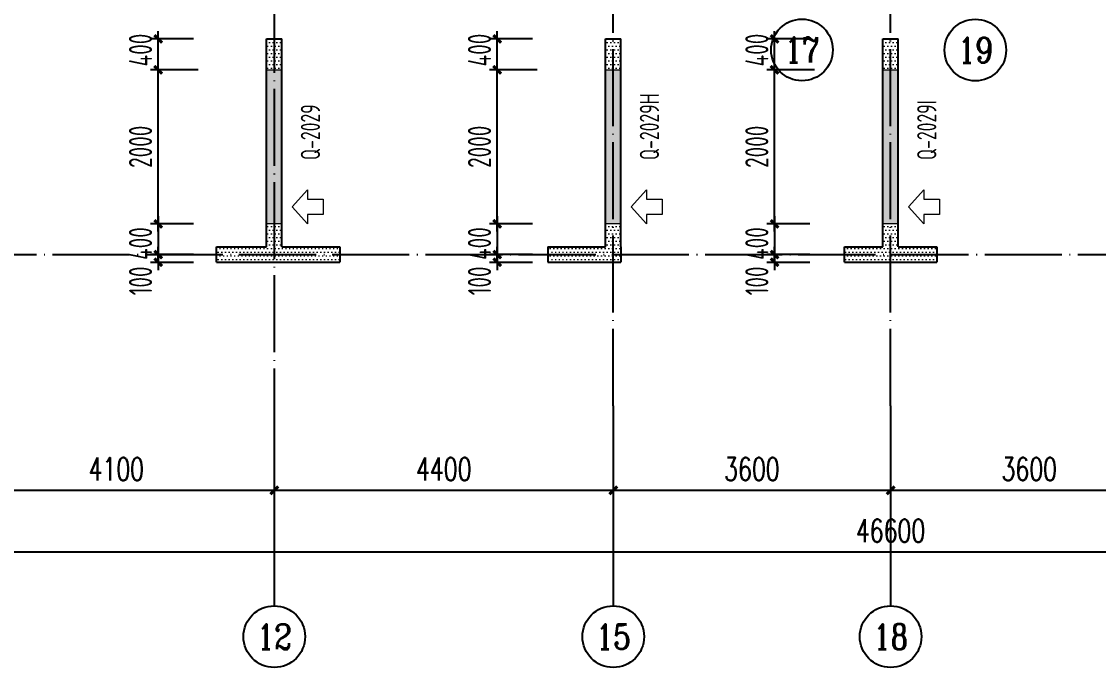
# Model space of a CAD drawing. Extents: x -85320 to 1679916, y -1321939 to 627.
# Drawn here: x 1120839 to 1134817, y -780669 to -772283 of the extents above; entities that cross this region are included whole.
import ezdxf
from ezdxf.enums import TextEntityAlignment as Align

# ---------------------------------------------------------------- set-up
doc = ezdxf.new("R2010")
doc.units = 0
doc.header["$LTSCALE"] = 1000
doc.linetypes.add('DOTE', pattern=[2.42, 2, -0.2, 0.02, -0.2])
for name, color, linetype in [('AXIS', 3, 'Continuous'), ('AXIS_TEXT', 7, 'Continuous'), ('DOTE', 1, 'DOTE'), ('G-06墙-01砼墙', 50, 'Continuous')]:
    doc.layers.add(name, color=color, linetype=linetype)
for name, color, linetype, lineweight in [('DIM', 3, 'Continuous', 0), ('WCOL', 7, 'Continuous', 0), ('WCOL_DE_DIM', 3, 'Continuous', 0), ('WCOL_HATCH', 251, 'Continuous', 0), ('预制墙标注', 2, 'Continuous', 18)]:
    doc.layers.add(name, color=color, linetype=linetype, lineweight=lineweight)
doc.styles.add('_TCH_AXIS', font='COMPLEX', dxfattribs={"bigfont": 'GBCBIG'})
doc.styles.add('_TCH_DIM_T3', font='SIMPLEX', dxfattribs={"width": 0.705882, "bigfont": 'GBCBIG'})
doc.styles.add('COMPLEX', font='COMPLEX')
doc.styles.add('TSSD_Rein', font='Tssdeng.shx', dxfattribs={"width": 0.7, "bigfont": 'hztxt.shx'})
doc.styles.add('样式 1', font='yjkeng.shx', dxfattribs={"width": 0.7, "bigfont": 'yjkchn.shx'})
doc.dimstyles.new('_TCH_ARCH&&100', dxfattribs={"dimtxt": 297.5, "dimasz": 100, "dimexe": 250, "dimexo": 300, "dimgap": 126.25, "dimtad": 1, "dimdec": 0, "dimzin": 0, "dimdsep": 46, "dimtxsty": '_TCH_DIM_T3', "dimblk": 'ARCHTICK', "dimcen": 0.09, "dimclrt": 7, "dimazin": 2, "dimtfac": 1, "dimtdec": 0, "dimtix": 1, "dimtmove": 2, "dimatfit": 3, "dimfxl": 1, "dimtolj": 1, "dimtzin": 0, "dimarcsym": 0})
doc.dimstyles.new('TSSD_100_100$0', dxfattribs={"dimtxt": 300, "dimasz": 100, "dimexe": 100, "dimexo": 250, "dimgap": 80, "dimtad": 1, "dimdec": 0, "dimzin": 0, "dimdsep": 46, "dimtxsty": 'TSSD_Rein', "dimblk": 'ARCHTICK', "dimcen": 0, "dimdle": 100, "dimclrt": 7, "dimadec": 0, "dimazin": 0, "dimtfac": 1, "dimtdec": 0, "dimtix": 1, "dimtmove": 2, "dimatfit": 3, "dimldrblk": '_TSDBK', "dimfxl": 1, "dimtolj": 1, "dimtzin": 0, "dimarcsym": 0})
pattern_1 = [(0, (-5587162.457, -547627.714), (23.8125, 47.625), [0, -47.625])]
pattern_2 = [(0, (-5587162.457, -546527.714), (23.8125, 47.625), [0, -47.625])]

# ---------------------------------------------------------------- blocks, each defined once
blk = doc.blocks.new('_ArchTick')
at = {"color": 0, "linetype": 'ByBlock', "const_width": 0.4}
blk.add_lwpolyline([(-0.5, -0.5), (0.5, 0.5)], dxfattribs=at)
blk = doc.blocks.new('*D7')
at = {"layer": 'AXIS', "color": 0, "lineweight": -2, "transparency": 16777216}
for p, q in [((1474030, -350498), (1474030, -351546)), ((1478130, -350498), (1478130, -351546)), ((1474030, -351296), (1478130, -351296))]:
    blk.add_line(p, q, dxfattribs=at)
at = {"layer": 'Defpoints', "color": 0, "transparency": 16777216}
for p in [(1474030, -350198), (1478130, -350198), (1478130, -351296)]:
    blk.add_point(p, dxfattribs=at)
at = {"layer": 'AXIS', "color": 0, "lineweight": -2, "transparency": 16777216, "xscale": 100, "yscale": 100, "zscale": 100, "rotation": 180}
blk.add_blockref('_ArchTick', (1474030, -351296), dxfattribs=at)
at = {"layer": 'AXIS', "color": 0, "lineweight": -2, "transparency": 16777216, "xscale": 100, "yscale": 100, "zscale": 100}
blk.add_blockref('_ArchTick', (1478130, -351296), dxfattribs=at)
at = {"layer": 'AXIS', "color": 7, "transparency": 16777216, "insert": (1476080, -351021), "char_height": 297.5, "attachment_point": 5, "style": '_TCH_DIM_T3'}
blk.add_mtext('\\A1;4100', dxfattribs=at)
blk = doc.blocks.new('*D8')
at = {"layer": 'AXIS', "color": 0, "lineweight": -2, "transparency": 16777216}
for p, q in [((1478130, -350498), (1478130, -351546)), ((1482530, -350498), (1482530, -351546)), ((1478130, -351296), (1482530, -351296))]:
    blk.add_line(p, q, dxfattribs=at)
at = {"layer": 'Defpoints', "color": 0, "transparency": 16777216}
for p in [(1478130, -350198), (1482530, -350198), (1482530, -351296)]:
    blk.add_point(p, dxfattribs=at)
at = {"layer": 'AXIS', "color": 0, "lineweight": -2, "transparency": 16777216, "xscale": 100, "yscale": 100, "zscale": 100, "rotation": 180}
blk.add_blockref('_ArchTick', (1478130, -351296), dxfattribs=at)
at = {"layer": 'AXIS', "color": 0, "lineweight": -2, "transparency": 16777216, "xscale": 100, "yscale": 100, "zscale": 100}
blk.add_blockref('_ArchTick', (1482530, -351296), dxfattribs=at)
at = {"layer": 'AXIS', "color": 7, "transparency": 16777216, "insert": (1480330, -351021), "char_height": 297.5, "attachment_point": 5, "style": '_TCH_DIM_T3'}
blk.add_mtext('\\A1;4400', dxfattribs=at)
blk = doc.blocks.new('*D9')
at = {"layer": 'AXIS', "color": 0, "lineweight": -2, "transparency": 16777216}
for p, q in [((1482530, -350498), (1482530, -351546)), ((1486130, -350498), (1486130, -351546)), ((1482530, -351296), (1486130, -351296))]:
    blk.add_line(p, q, dxfattribs=at)
at = {"layer": 'Defpoints', "color": 0, "transparency": 16777216}
for p in [(1482530, -350198), (1486130, -350198), (1486130, -351296)]:
    blk.add_point(p, dxfattribs=at)
at = {"layer": 'AXIS', "color": 0, "lineweight": -2, "transparency": 16777216, "xscale": 100, "yscale": 100, "zscale": 100, "rotation": 180}
blk.add_blockref('_ArchTick', (1482530, -351296), dxfattribs=at)
at = {"layer": 'AXIS', "color": 0, "lineweight": -2, "transparency": 16777216, "xscale": 100, "yscale": 100, "zscale": 100}
blk.add_blockref('_ArchTick', (1486130, -351296), dxfattribs=at)
at = {"layer": 'AXIS', "color": 7, "transparency": 16777216, "insert": (1484330, -351021), "char_height": 297.5, "attachment_point": 5, "style": '_TCH_DIM_T3'}
blk.add_mtext('\\A1;3600', dxfattribs=at)
blk = doc.blocks.new('*D10')
at = {"layer": 'AXIS', "color": 0, "lineweight": -2, "transparency": 16777216}
for p, q in [((1486130, -350498), (1486130, -351546)), ((1489730, -350498), (1489730, -351546)), ((1486130, -351296), (1489730, -351296))]:
    blk.add_line(p, q, dxfattribs=at)
at = {"layer": 'Defpoints', "color": 0, "transparency": 16777216}
for p in [(1486130, -350198), (1489730, -350198), (1489730, -351296)]:
    blk.add_point(p, dxfattribs=at)
at = {"layer": 'AXIS', "color": 0, "lineweight": -2, "transparency": 16777216, "xscale": 100, "yscale": 100, "zscale": 100, "rotation": 180}
blk.add_blockref('_ArchTick', (1486130, -351296), dxfattribs=at)
at = {"layer": 'AXIS', "color": 0, "lineweight": -2, "transparency": 16777216, "xscale": 100, "yscale": 100, "zscale": 100}
blk.add_blockref('_ArchTick', (1489730, -351296), dxfattribs=at)
at = {"layer": 'AXIS', "color": 7, "transparency": 16777216, "insert": (1487930, -351021), "char_height": 297.5, "attachment_point": 5, "style": '_TCH_DIM_T3'}
blk.add_mtext('\\A1;3600', dxfattribs=at)
blk = doc.blocks.new('_AXISO')
blk.add_circle((0, 0), 0.5)
at = {"layer": 'AXIS_TEXT', "style": 'COMPLEX', "width": 1.041667}
blk.add_attdef('A', text='', height=0.56, dxfattribs=at).set_placement((-0.25, -0.28), (0.25, -0.28), align=Align.FIT)
blk = doc.blocks.new('*D44')
at = {"layer": 'AXIS', "color": 0, "lineweight": -2, "transparency": 16777216}
for p, q in [((1462830, -350498), (1462830, -352346)), ((1509430, -350498), (1509430, -352346)), ((1462830, -352096), (1509430, -352096))]:
    blk.add_line(p, q, dxfattribs=at)
at = {"layer": 'Defpoints', "color": 0, "transparency": 16777216}
for p in [(1462830, -350198), (1509430, -350198), (1509430, -352096)]:
    blk.add_point(p, dxfattribs=at)
at = {"layer": 'AXIS', "color": 0, "lineweight": -2, "transparency": 16777216, "xscale": 100, "yscale": 100, "zscale": 100, "rotation": 180}
blk.add_blockref('_ArchTick', (1462830, -352096), dxfattribs=at)
at = {"layer": 'AXIS', "color": 0, "lineweight": -2, "transparency": 16777216, "xscale": 100, "yscale": 100, "zscale": 100}
blk.add_blockref('_ArchTick', (1509430, -352096), dxfattribs=at)
at = {"layer": 'AXIS', "color": 7, "transparency": 16777216, "insert": (1486130, -351821), "char_height": 297.5, "attachment_point": 5, "style": '_TCH_DIM_T3'}
blk.add_mtext('\\A1;46600', dxfattribs=at)
blk = doc.blocks.new('*D100')
at = {"layer": 'Defpoints', "color": 0, "transparency": 16777216}
for p in [(1122613, -775309), (1123319, -775309), (1123319, -775409)]:
    blk.add_point(p, dxfattribs=at)
at = {"layer": 'DIM', "color": 0, "lineweight": -2, "transparency": 16777216}
for p, q in [((1122613, -775309), (1122613, -775209)), ((1123069, -775309), (1122513, -775309)), ((1122613, -775409), (1122613, -775309)), ((1123069, -775409), (1122513, -775409)), ((1122613, -775409), (1122613, -775509))]:
    blk.add_line(p, q, dxfattribs=at)
at = {"layer": 'DIM', "color": 0, "lineweight": -2, "transparency": 16777216, "xscale": 100, "yscale": 100, "zscale": 100}
for p, rotation in [((1122613, -775309), 270), ((1122613, -775409), 90)]:
    blk.add_blockref('_ArchTick', p, dxfattribs=dict(at, rotation=rotation))
at = {"layer": 'DIM', "color": 7, "transparency": 16777216, "insert": (1122383, -775650), "char_height": 300, "attachment_point": 5, "rotation": 90, "style": 'TSSD_Rein'}
blk.add_mtext('\\A1;100', dxfattribs=at)
blk = doc.blocks.new('_TSDBK')
blk.add_line((-1, 0), (0, 0))
at = {"const_width": 0.5}
blk.add_lwpolyline([(-0.7, -0.7), (0.7, 0.7)], dxfattribs=at)
blk = doc.blocks.new('*D101')
at = {"layer": 'Defpoints', "color": 0, "transparency": 16777216}
for p in [(1122613, -772909), (1123382, -772909), (1123319, -774909)]:
    blk.add_point(p, dxfattribs=at)
at = {"layer": 'DIM', "color": 0, "lineweight": -2, "transparency": 16777216}
for p, q in [((1122613, -775009), (1122613, -772809)), ((1123132, -772909), (1122513, -772909)), ((1123069, -774909), (1122513, -774909))]:
    blk.add_line(p, q, dxfattribs=at)
at = {"layer": 'DIM', "color": 0, "lineweight": -2, "transparency": 16777216, "xscale": 100, "yscale": 100, "zscale": 100}
for p, rotation in [((1122613, -772909), 90), ((1122613, -774909), 270)]:
    blk.add_blockref('_ArchTick', p, dxfattribs=dict(at, rotation=rotation))
at = {"layer": 'DIM', "color": 7, "transparency": 16777216, "insert": (1122383, -773909), "char_height": 300, "attachment_point": 5, "rotation": 90, "style": 'TSSD_Rein'}
blk.add_mtext('\\A1;2000', dxfattribs=at)
blk = doc.blocks.new('*D102')
at = {"layer": 'Defpoints', "color": 0, "transparency": 16777216}
for p in [(1123319, -774909), (1122613, -775309), (1123319, -775309)]:
    blk.add_point(p, dxfattribs=at)
at = {"layer": 'DIM', "color": 0, "lineweight": -2, "transparency": 16777216}
for p, q in [((1122613, -774809), (1122613, -775409)), ((1123069, -774909), (1122513, -774909)), ((1123069, -775309), (1122513, -775309))]:
    blk.add_line(p, q, dxfattribs=at)
at = {"layer": 'DIM', "color": 0, "lineweight": -2, "transparency": 16777216, "xscale": 100, "yscale": 100, "zscale": 100}
for p, rotation in [((1122613, -774909), 90), ((1122613, -775309), 270)]:
    blk.add_blockref('_ArchTick', p, dxfattribs=dict(at, rotation=rotation))
at = {"layer": 'DIM', "color": 7, "transparency": 16777216, "insert": (1122383, -775165), "char_height": 300, "attachment_point": 5, "rotation": 90, "style": 'TSSD_Rein'}
blk.add_mtext('\\A1;400', dxfattribs=at)
blk = doc.blocks.new('*D103')
at = {"layer": 'Defpoints', "color": 0, "transparency": 16777216}
for p in [(1122613, -772509), (1123319, -772509), (1123319, -772909)]:
    blk.add_point(p, dxfattribs=at)
at = {"layer": 'DIM', "color": 0, "lineweight": -2, "transparency": 16777216}
for p, q in [((1122613, -773009), (1122613, -772409)), ((1123069, -772509), (1122513, -772509)), ((1123069, -772909), (1122513, -772909))]:
    blk.add_line(p, q, dxfattribs=at)
at = {"layer": 'DIM', "color": 0, "lineweight": -2, "transparency": 16777216, "xscale": 100, "yscale": 100, "zscale": 100}
for p, rotation in [((1122613, -772509), 90), ((1122613, -772909), 270)]:
    blk.add_blockref('_ArchTick', p, dxfattribs=dict(at, rotation=rotation))
at = {"layer": 'DIM', "color": 7, "transparency": 16777216, "insert": (1122383, -772653), "char_height": 300, "attachment_point": 5, "rotation": 90, "style": 'TSSD_Rein'}
blk.add_mtext('\\A1;400', dxfattribs=at)
blk = doc.blocks.new('*D104')
at = {"layer": 'Defpoints', "color": 0, "transparency": 16777216}
for p in [(1127013, -775309), (1127719, -775309), (1127719, -775409)]:
    blk.add_point(p, dxfattribs=at)
at = {"layer": 'DIM', "color": 0, "lineweight": -2, "transparency": 16777216}
for p, q in [((1127013, -775309), (1127013, -775209)), ((1127469, -775309), (1126913, -775309)), ((1127013, -775409), (1127013, -775309)), ((1127469, -775409), (1126913, -775409)), ((1127013, -775409), (1127013, -775509))]:
    blk.add_line(p, q, dxfattribs=at)
at = {"layer": 'DIM', "color": 0, "lineweight": -2, "transparency": 16777216, "xscale": 100, "yscale": 100, "zscale": 100}
for p, rotation in [((1127013, -775309), 270), ((1127013, -775409), 90)]:
    blk.add_blockref('_ArchTick', p, dxfattribs=dict(at, rotation=rotation))
at = {"layer": 'DIM', "color": 7, "transparency": 16777216, "insert": (1126783, -775650), "char_height": 300, "attachment_point": 5, "rotation": 90, "style": 'TSSD_Rein'}
blk.add_mtext('\\A1;100', dxfattribs=at)
blk = doc.blocks.new('*D105')
at = {"layer": 'Defpoints', "color": 0, "transparency": 16777216}
for p in [(1127013, -772909), (1127782, -772909), (1127719, -774909)]:
    blk.add_point(p, dxfattribs=at)
at = {"layer": 'DIM', "color": 0, "lineweight": -2, "transparency": 16777216}
for p, q in [((1127013, -775009), (1127013, -772809)), ((1127532, -772909), (1126913, -772909)), ((1127469, -774909), (1126913, -774909))]:
    blk.add_line(p, q, dxfattribs=at)
at = {"layer": 'DIM', "color": 0, "lineweight": -2, "transparency": 16777216, "xscale": 100, "yscale": 100, "zscale": 100}
for p, rotation in [((1127013, -772909), 90), ((1127013, -774909), 270)]:
    blk.add_blockref('_ArchTick', p, dxfattribs=dict(at, rotation=rotation))
at = {"layer": 'DIM', "color": 7, "transparency": 16777216, "insert": (1126783, -773909), "char_height": 300, "attachment_point": 5, "rotation": 90, "style": 'TSSD_Rein'}
blk.add_mtext('\\A1;2000', dxfattribs=at)
blk = doc.blocks.new('*D106')
at = {"layer": 'Defpoints', "color": 0, "transparency": 16777216}
for p in [(1127719, -774909), (1127013, -775309), (1127719, -775309)]:
    blk.add_point(p, dxfattribs=at)
at = {"layer": 'DIM', "color": 0, "lineweight": -2, "transparency": 16777216}
for p, q in [((1127013, -774809), (1127013, -775409)), ((1127469, -774909), (1126913, -774909)), ((1127469, -775309), (1126913, -775309))]:
    blk.add_line(p, q, dxfattribs=at)
at = {"layer": 'DIM', "color": 0, "lineweight": -2, "transparency": 16777216, "xscale": 100, "yscale": 100, "zscale": 100}
for p, rotation in [((1127013, -774909), 90), ((1127013, -775309), 270)]:
    blk.add_blockref('_ArchTick', p, dxfattribs=dict(at, rotation=rotation))
at = {"layer": 'DIM', "color": 7, "transparency": 16777216, "insert": (1126783, -775165), "char_height": 300, "attachment_point": 5, "rotation": 90, "style": 'TSSD_Rein'}
blk.add_mtext('\\A1;400', dxfattribs=at)
blk = doc.blocks.new('*D107')
at = {"layer": 'Defpoints', "color": 0, "transparency": 16777216}
for p in [(1127013, -772509), (1127719, -772509), (1127719, -772909)]:
    blk.add_point(p, dxfattribs=at)
at = {"layer": 'DIM', "color": 0, "lineweight": -2, "transparency": 16777216}
for p, q in [((1127013, -773009), (1127013, -772409)), ((1127469, -772509), (1126913, -772509)), ((1127469, -772909), (1126913, -772909))]:
    blk.add_line(p, q, dxfattribs=at)
at = {"layer": 'DIM', "color": 0, "lineweight": -2, "transparency": 16777216, "xscale": 100, "yscale": 100, "zscale": 100}
for p, rotation in [((1127013, -772509), 90), ((1127013, -772909), 270)]:
    blk.add_blockref('_ArchTick', p, dxfattribs=dict(at, rotation=rotation))
at = {"layer": 'DIM', "color": 7, "transparency": 16777216, "insert": (1126783, -772653), "char_height": 300, "attachment_point": 5, "rotation": 90, "style": 'TSSD_Rein'}
blk.add_mtext('\\A1;400', dxfattribs=at)
blk = doc.blocks.new('*D108')
at = {"layer": 'Defpoints', "color": 0, "transparency": 16777216}
for p in [(1130613, -775309), (1131319, -775309), (1131319, -775409)]:
    blk.add_point(p, dxfattribs=at)
at = {"layer": 'DIM', "color": 0, "lineweight": -2, "transparency": 16777216}
for p, q in [((1130613, -775309), (1130613, -775209)), ((1131069, -775309), (1130513, -775309)), ((1130613, -775409), (1130613, -775309)), ((1131069, -775409), (1130513, -775409)), ((1130613, -775409), (1130613, -775509))]:
    blk.add_line(p, q, dxfattribs=at)
at = {"layer": 'DIM', "color": 0, "lineweight": -2, "transparency": 16777216, "xscale": 100, "yscale": 100, "zscale": 100}
for p, rotation in [((1130613, -775309), 270), ((1130613, -775409), 90)]:
    blk.add_blockref('_ArchTick', p, dxfattribs=dict(at, rotation=rotation))
at = {"layer": 'DIM', "color": 7, "transparency": 16777216, "insert": (1130383, -775650), "char_height": 300, "attachment_point": 5, "rotation": 90, "style": 'TSSD_Rein'}
blk.add_mtext('\\A1;100', dxfattribs=at)
blk = doc.blocks.new('*D109')
at = {"layer": 'Defpoints', "color": 0, "transparency": 16777216}
for p in [(1130613, -772909), (1131382, -772909), (1131319, -774909)]:
    blk.add_point(p, dxfattribs=at)
at = {"layer": 'DIM', "color": 0, "lineweight": -2, "transparency": 16777216}
for p, q in [((1130613, -775009), (1130613, -772809)), ((1131132, -772909), (1130513, -772909)), ((1131069, -774909), (1130513, -774909))]:
    blk.add_line(p, q, dxfattribs=at)
at = {"layer": 'DIM', "color": 0, "lineweight": -2, "transparency": 16777216, "xscale": 100, "yscale": 100, "zscale": 100}
for p, rotation in [((1130613, -772909), 90), ((1130613, -774909), 270)]:
    blk.add_blockref('_ArchTick', p, dxfattribs=dict(at, rotation=rotation))
at = {"layer": 'DIM', "color": 7, "transparency": 16777216, "insert": (1130383, -773909), "char_height": 300, "attachment_point": 5, "rotation": 90, "style": 'TSSD_Rein'}
blk.add_mtext('\\A1;2000', dxfattribs=at)
blk = doc.blocks.new('*D110')
at = {"layer": 'Defpoints', "color": 0, "transparency": 16777216}
for p in [(1131319, -774909), (1130613, -775309), (1131319, -775309)]:
    blk.add_point(p, dxfattribs=at)
at = {"layer": 'DIM', "color": 0, "lineweight": -2, "transparency": 16777216}
for p, q in [((1130613, -774809), (1130613, -775409)), ((1131069, -774909), (1130513, -774909)), ((1131069, -775309), (1130513, -775309))]:
    blk.add_line(p, q, dxfattribs=at)
at = {"layer": 'DIM', "color": 0, "lineweight": -2, "transparency": 16777216, "xscale": 100, "yscale": 100, "zscale": 100}
for p, rotation in [((1130613, -774909), 90), ((1130613, -775309), 270)]:
    blk.add_blockref('_ArchTick', p, dxfattribs=dict(at, rotation=rotation))
at = {"layer": 'DIM', "color": 7, "transparency": 16777216, "insert": (1130383, -775165), "char_height": 300, "attachment_point": 5, "rotation": 90, "style": 'TSSD_Rein'}
blk.add_mtext('\\A1;400', dxfattribs=at)
blk = doc.blocks.new('*D111')
at = {"layer": 'Defpoints', "color": 0, "transparency": 16777216}
for p in [(1130613, -772509), (1131319, -772509), (1131319, -772909)]:
    blk.add_point(p, dxfattribs=at)
at = {"layer": 'DIM', "color": 0, "lineweight": -2, "transparency": 16777216}
for p, q in [((1130613, -773009), (1130613, -772409)), ((1131069, -772509), (1130513, -772509)), ((1131069, -772909), (1130513, -772909))]:
    blk.add_line(p, q, dxfattribs=at)
at = {"layer": 'DIM', "color": 0, "lineweight": -2, "transparency": 16777216, "xscale": 100, "yscale": 100, "zscale": 100}
for p, rotation in [((1130613, -772509), 90), ((1130613, -772909), 270)]:
    blk.add_blockref('_ArchTick', p, dxfattribs=dict(at, rotation=rotation))
at = {"layer": 'DIM', "color": 7, "transparency": 16777216, "insert": (1130383, -772653), "char_height": 300, "attachment_point": 5, "rotation": 90, "style": 'TSSD_Rein'}
blk.add_mtext('\\A1;400', dxfattribs=at)
blk = doc.blocks.new('GFHDF')
at = {"layer": 'AXIS'}
for p, q in [((1478129.7, -350197.9), (1478129.7, -352796.4)), ((1482529.7, -350197.9), (1482529.7, -352796.4)), ((1486129.7, -350197.9), (1486129.7, -352796.4))]:
    blk.add_line(p, q, dxfattribs=at)
at = {"layer": 'DOTE', "ltscale": 0.5}
for p, q in [((1478129.7, -331564.7), (1478129.7, -350197.9)), ((1482529.7, -350197.9), (1482529.7, -341636.4)), ((1486129.7, -350197.9), (1486129.7, -343786.4)), ((1460731.9, -348236.4), (1511216.4, -348236.4))]:
    blk.add_line(p, q, dxfattribs=at)
at = {"layer": 'AXIS', "color": 0}
ref = blk.add_blockref('_AXISO', (1484979.7, -345578.8), dxfattribs=dict(at, xscale=800, yscale=800, zscale=800))
ref.add_attrib('A', '17', dxfattribs={"layer": 'AXIS_TEXT', "color": 0, "height": 328.45, "style": '_TCH_AXIS'}).set_placement((1484752.9, -345743), (1485206.5, -345743), align=Align.FIT)
ref = blk.add_blockref('_AXISO', (1487229.7, -345580.5), dxfattribs=dict(at, xscale=800, yscale=800, zscale=800))
ref.add_attrib('A', '19', dxfattribs={"layer": 'AXIS_TEXT', "color": 0, "height": 328.45, "style": '_TCH_AXIS'}).set_placement((1487002.9, -345744.7), (1487456.5, -345744.7), align=Align.FIT)
at = {"layer": 'AXIS'}
ref = blk.add_blockref('_AXISO', (1478129.7, -353196.4), dxfattribs=dict(at, xscale=800, yscale=800, zscale=800))
ref.add_attrib('A', '12', dxfattribs={"layer": 'AXIS_TEXT', "height": 328.45, "style": '_TCH_AXIS'}).set_placement((1477902.9, -353360.6), (1478356.5, -353360.6), align=Align.FIT)
ref = blk.add_blockref('_AXISO', (1482529.7, -353196.4), dxfattribs=dict(at, xscale=800, yscale=800, zscale=800))
ref.add_attrib('A', '15', dxfattribs={"layer": 'AXIS_TEXT', "height": 328.45, "style": '_TCH_AXIS'}).set_placement((1482302.9, -353360.6), (1482756.5, -353360.6), align=Align.FIT)
ref = blk.add_blockref('_AXISO', (1486129.7, -353196.4), dxfattribs=dict(at, xscale=800, yscale=800, zscale=800))
ref.add_attrib('A', '18', dxfattribs={"layer": 'AXIS_TEXT', "height": 328.45, "style": '_TCH_AXIS'}).set_placement((1485902.9, -353360.6), (1486356.5, -353360.6), align=Align.FIT)
for p1, p2, distance, picture, middle in [((1462829.7, -350197.9), (1509429.7, -350197.9), -1898.5, '*D44', (1486129.7, -351821.4)), ((1474029.7, -350197.9), (1478129.7, -350197.9), -1098.5, '*D7', (1476079.7, -351021.4)), ((1478129.7, -350197.9), (1482529.7, -350197.9), -1098.5, '*D8', (1480329.7, -351021.4)), ((1482529.7, -350197.9), (1486129.7, -350197.9), -1098.5, '*D9', (1484329.7, -351021.4)), ((1486129.7, -350197.9), (1489729.7, -350197.9), -1098.5, '*D10', (1487929.7, -351021.4))]:
    dim = blk.add_aligned_dim(p1=p1, p2=p2, distance=distance, dimstyle='_TCH_ARCH&&100', dxfattribs=at)
    dim.commit()
    dim.dimension.update_dxf_attribs({"geometry": picture, "text_midpoint": middle})

msp = doc.modelspace()

# ---------------------------------------------------------------- hatches: boundary and pattern name
at = {"layer": 'WCOL_DE_DIM'}
h = msp.add_hatch(color=6, dxfattribs=at)
h.dxf.hatch_style = 1
h.paths.add_polyline_path([(1124019.045, -772908.84), (1124219.045, -772908.84), (1124219.045, -774908.84), (1124019.045, -774908.84)])
h = msp.add_hatch(color=6, dxfattribs=at)
h.dxf.hatch_style = 1
h.paths.add_polyline_path([(1128419.045, -772908.84), (1128619.045, -772908.84), (1128619.045, -774908.84), (1128419.045, -774908.84)])
h = msp.add_hatch(color=6, dxfattribs=at)
h.dxf.hatch_style = 1
h.paths.add_polyline_path([(1132019.044, -772908.84), (1132219.044, -772908.84), (1132219.044, -774908.84), (1132019.044, -774908.84)])
at = {"layer": 'WCOL_HATCH'}
h = msp.add_hatch(dxfattribs=at)
h.set_pattern_fill('DOTS', color=256, scale=30, style=0)
h.set_pattern_definition(pattern_2)
h.paths.add_polyline_path([(1124019.043, -772908.84), (1124219.043, -772908.84), (1124219.043, -772508.84), (1124019.043, -772508.84)], flags=0)
h = msp.add_hatch(dxfattribs=at)
h.set_pattern_fill('DOTS', color=256, scale=30, style=0)
h.set_pattern_definition(pattern_2)
h.paths.add_polyline_path([(1128419.043, -772908.84), (1128619.043, -772908.84), (1128619.043, -772508.84), (1128419.043, -772508.84)], flags=0)
h = msp.add_hatch(dxfattribs=at)
h.set_pattern_fill('DOTS', color=256, scale=30, style=0)
h.set_pattern_definition(pattern_2)
h.paths.add_polyline_path([(1132019.043, -772908.84), (1132219.043, -772908.84), (1132219.043, -772508.84), (1132019.043, -772508.84)], flags=0)
h = msp.add_hatch(dxfattribs=at)
h.set_pattern_fill('DOTS', color=256, scale=30, style=0)
h.set_pattern_definition(pattern_1)
h.paths.add_polyline_path([(1124019.043, -774908.84), (1124019.043, -775408.84), (1124219.043, -775408.84), (1124219.043, -774908.84)], flags=0)
h = msp.add_hatch(dxfattribs=at)
h.set_pattern_fill('DOTS', color=256, scale=30, style=0)
h.set_pattern_definition(pattern_1)
h.paths.add_polyline_path([(1128619.045, -774908.84), (1128619.045, -775408.84), (1127669.043, -775408.84), (1127669.043, -775208.84), (1128419.045, -775208.84), (1128419.045, -774908.84)])
h = msp.add_hatch(dxfattribs=at)
h.set_pattern_fill('DOTS', color=256, scale=30, style=0)
h.set_pattern_definition(pattern_1)
h.paths.add_polyline_path([(1131519.043, -775208.84), (1131519.043, -775408.84), (1132719.043, -775408.84), (1132719.043, -775208.84), (1132219.043, -775208.84), (1132219.043, -774908.84), (1132019.043, -774908.84), (1132019.043, -775208.84)], flags=0)
h = msp.add_hatch(dxfattribs=at)
h.set_pattern_fill('DOTS', color=256, scale=30, style=0)
h.set_pattern_definition(pattern_1)
h.paths.add_polyline_path([(1123369.043, -775208.84), (1123369.043, -775408.84), (1124019.043, -775408.84), (1124019.043, -775208.84)])
h = msp.add_hatch(dxfattribs=at)
h.set_pattern_fill('DOTS', color=256, scale=30, style=0)
h.set_pattern_definition(pattern_1)
h.paths.add_polyline_path([(1124219.043, -775208.84), (1124219.043, -775408.84), (1124969.043, -775408.84), (1124969.043, -775208.84)])

# ---------------------------------------------------------------- linework, layer by layer
at = {"layer": 'G-06墙-01砼墙'}
for p, q in [((1124019.043, -775208.84), (1124019.043, -772508.84)), ((1124019.043, -772508.84), (1124219.043, -772508.84)), ((1124219.043, -775208.84), (1124219.043, -772508.84)), ((1128419.043, -775208.84), (1128419.043, -772508.84)), ((1128419.043, -772508.84), (1128619.043, -772508.84)), ((1128619.043, -775208.84), (1128619.043, -772508.84)), ((1132019.043, -775208.84), (1132019.043, -772508.84)), ((1132019.043, -772508.84), (1132219.043, -772508.84)), ((1132219.043, -775208.84), (1132219.043, -772508.84)), ((1123369.043, -775208.84), (1124019.043, -775208.84)), ((1123369.043, -775408.84), (1123369.043, -775208.84)), ((1124219.043, -775208.84), (1124969.043, -775208.84)), ((1124969.043, -775208.84), (1124969.043, -775408.84)), ((1127669.043, -775208.84), (1128419.043, -775208.84)), ((1127669.043, -775208.84), (1127669.043, -775408.84)), ((1128619.043, -775208.84), (1128619.045, -775208.84)), ((1128619.045, -775208.84), (1128619.045, -775408.84)), ((1131519.043, -775208.84), (1132019.043, -775208.84)), ((1131519.043, -775408.84), (1131519.043, -775208.84)), ((1132219.043, -775208.84), (1132719.043, -775208.84)), ((1132719.043, -775208.84), (1132719.043, -775408.84)), ((1123369.043, -775408.84), (1124219.043, -775408.84)), ((1124219.043, -775408.84), (1124969.043, -775408.84)), ((1127669.043, -775408.84), (1128419.043, -775408.84)), ((1128419.043, -775408.84), (1128619.045, -775408.84)), ((1131519.043, -775408.84), (1132019.043, -775408.84)), ((1132019.043, -775408.84), (1132719.043, -775408.84))]:
    msp.add_line(p, q, dxfattribs=at)
at = {"layer": 'WCOL'}
for points in [[(1124552.049, -774467.852), (1124552.049, -774587.852), (1124752.049, -774587.852), (1124752.049, -774787.852), (1124552.049, -774787.852), (1124552.049, -774907.852), (1124352.049, -774687.852), (1124552.049, -774467.852)], [(1128952.049, -774467.852), (1128952.049, -774587.852), (1129152.049, -774587.852), (1129152.049, -774787.852), (1128952.049, -774787.852), (1128952.049, -774907.852), (1128752.049, -774687.852), (1128952.049, -774467.852)], [(1132552.049, -774467.852), (1132552.049, -774587.852), (1132752.049, -774587.852), (1132752.049, -774787.852), (1132552.049, -774787.852), (1132552.049, -774907.852), (1132352.049, -774687.852), (1132552.049, -774467.852)]]:
    msp.add_lwpolyline(points, dxfattribs=at)
at = {"layer": 'WCOL_DE_DIM'}
for points in [[(1124019.045, -772908.84), (1124219.045, -772908.84), (1124219.045, -774908.84), (1124019.045, -774908.84)], [(1128419.045, -772908.84), (1128619.045, -772908.84), (1128619.045, -774908.84), (1128419.045, -774908.84)], [(1132019.044, -772908.84), (1132219.044, -772908.84), (1132219.044, -774908.84), (1132019.044, -774908.84)]]:
    msp.add_lwpolyline(points, close=True, dxfattribs=at)

# ---------------------------------------------------------------- block references
at = {"layer": 'AXIS'}
msp.add_blockref('GFHDF', (-354010.676, -427072.411), dxfattribs=at)

# ---------------------------------------------------------------- texts
at = {"layer": '预制墙标注', "linetype": 'Continuous', "style": '样式 1', "width": 0.7}
for s, p in [('Q-2029H', (1128863.737, -774082.085)), ('Q-2029', (1124463.737, -774082.085)), ('Q-2029I', (1132463.737, -774082.085))]:
    msp.add_text(s, height=250, rotation=90.0000025, dxfattribs=at).set_placement(p, align=Align.TOP_LEFT)

# ---------------------------------------------------------------- dimensions: what is measured, and where the dimension line sits
at = {"layer": 'DIM'}
for base, p1, p2, angle, picture, middle in [((1122612.603, -772508.839), (1123319.045, -772908.839), (1123319.045, -772508.839), 90, '*D103', (1122382.603, -772653.045)), ((1127012.603, -772508.839), (1127719.045, -772908.839), (1127719.045, -772508.839), 90, '*D107', (1126782.603, -772653.045)), ((1130612.603, -772508.839), (1131319.044, -772908.839), (1131319.044, -772508.839), 90, '*D111', (1130382.603, -772653.045)), ((1122612.603, -775308.84), (1123319.045, -774908.84), (1123319.045, -775308.84), 270, '*D102', (1122382.603, -775164.635)), ((1127012.603, -775308.84), (1127719.045, -774908.84), (1127719.045, -775308.84), 270, '*D106', (1126782.603, -775164.635)), ((1130612.603, -775308.84), (1131319.044, -774908.84), (1131319.044, -775308.84), 270, '*D110', (1130382.603, -775164.635)), ((1122612.603, -775308.84), (1123319.045, -775408.84), (1123319.045, -775308.84), 90, '*D100', (1122382.603, -775650.13)), ((1127012.603, -775308.84), (1127719.045, -775408.84), (1127719.045, -775308.84), 90, '*D104', (1126782.603, -775650.13)), ((1130612.603, -775308.84), (1131319.044, -775408.84), (1131319.044, -775308.84), 90, '*D108', (1130382.603, -775650.13))]:
    dim = msp.add_linear_dim(base=base, p1=p1, p2=p2, angle=angle, dimstyle='TSSD_100_100$0', dxfattribs=at)
    dim.commit()
    dim.dimension.update_dxf_attribs({"geometry": picture, "text_midpoint": middle, "dimtype": 160})
for base, p1, p2, picture, middle in [((1122612.603, -772908.84), (1123319.045, -774908.84), (1123382.483, -772908.84), '*D101', (1122382.603, -773908.84)), ((1127012.603, -772908.84), (1127719.045, -774908.84), (1127782.483, -772908.84), '*D105', (1126782.603, -773908.84)), ((1130612.603, -772908.84), (1131319.044, -774908.84), (1131382.482, -772908.84), '*D109', (1130382.603, -773908.84))]:
    dim = msp.add_linear_dim(base=base, p1=p1, p2=p2, angle=90, dimstyle='TSSD_100_100$0', dxfattribs=at)
    dim.commit()
    dim.dimension.update_dxf_attribs({"geometry": picture, "text_midpoint": middle})

doc.saveas('drawing.dxf')
